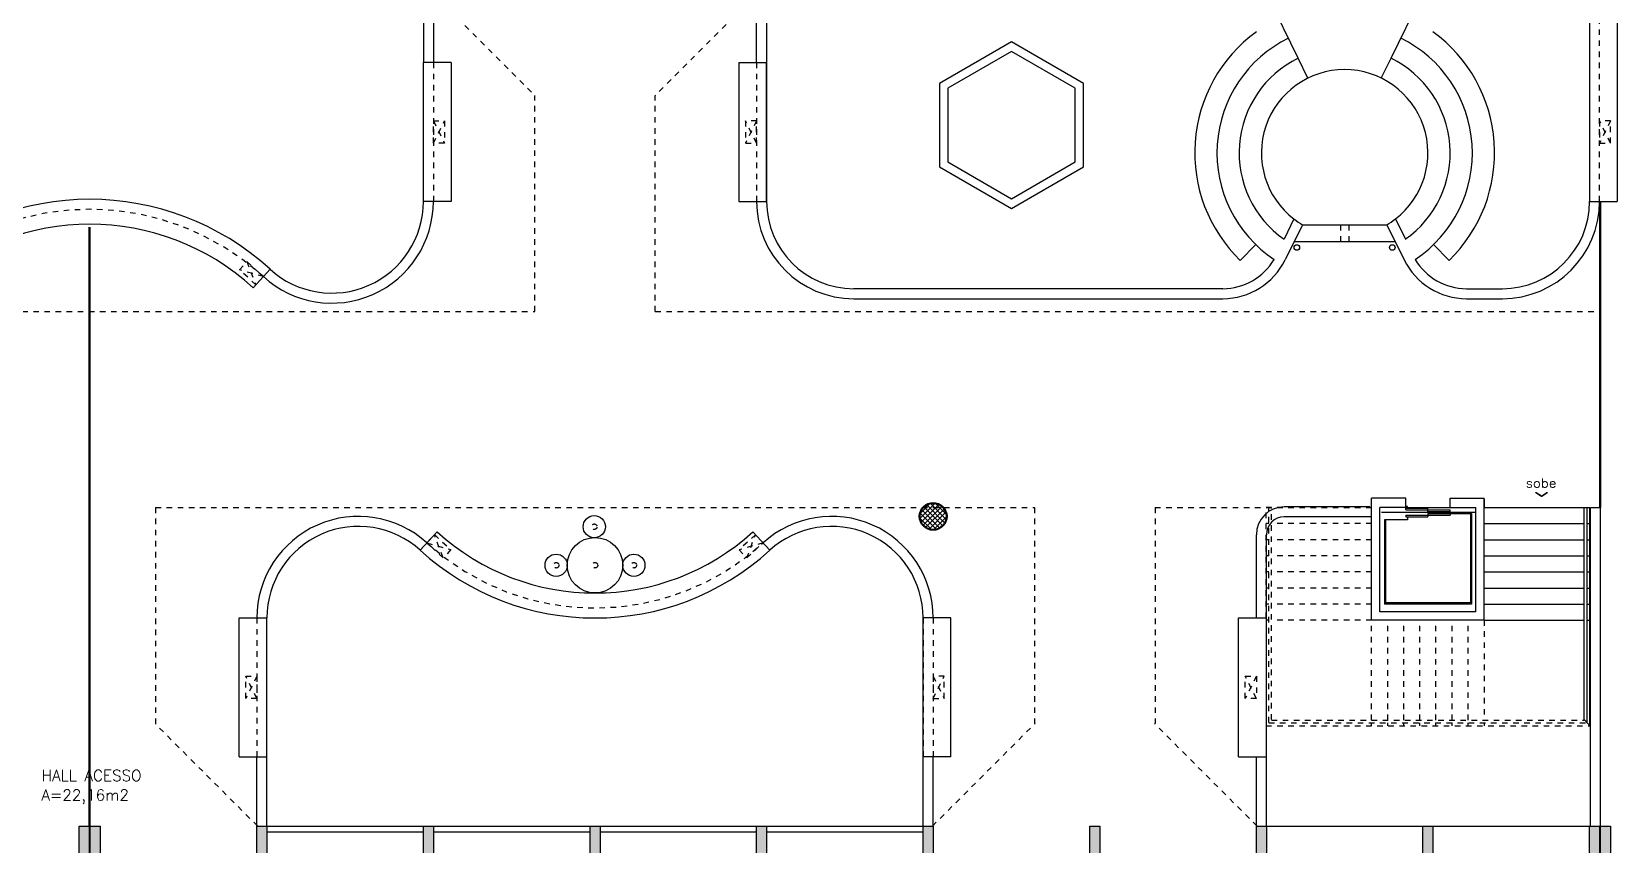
# Model space of a CAD drawing. Header units: metres. Extents: x -31 to 130, y -13 to 69.
# Drawn here: x 62.06 to 90.61, y 14.3 to 28.93 of the extents above; entities that cross this region are included whole.
import ezdxf

# ---------------------------------------------------------------- set-up
doc = ezdxf.new("R2010")
doc.units = ezdxf.units.M
doc.header["$LTSCALE"] = 0.002
doc.header["$MEASUREMENT"] = 0
doc.linetypes.add('HIDDEN', pattern=[9.525, 6.35, -3.175])
doc.layers.get('0').update_dxf_attribs({"linetype": 'CONTINUOUS'})
for name, color, linetype in [('alv', 2, 'CONTINUOUS'), ('ar-banco', 2, 'CONTINUOUS'), ('ar-cal', 2, 'CONTINUOUS'), ('ar-estc', 1, 'CONTINUOUS'), ('ar-piso', 1, 'CONTINUOUS'), ('ar-proj', 1, 'HIDDEN'), ('ar-projarmario', 1, 'HIDDEN'), ('ar-ralo', 1, 'CONTINUOUS'), ('corrimao', 2, 'CONTINUOUS'), ('elevador', 1, 'CONTINUOUS'), ('estc-01', 3, 'CONTINUOUS'), ('h-estc', 3, 'CONTINUOUS'), ('h-lixo', 8, 'CONTINUOUS'), ('lixeiras', 1, 'CONTINUOUS'), ('lixo1', 1, 'CONTINUOUS'), ('mesa1', 2, 'CONTINUOUS'), ('mesa2', 1, 'HIDDEN'), ('proj', 1, 'HIDDEN'), ('SIM', 1, 'CONTINUOUS'), ('TEXTO', 2, 'CONTINUOUS'), ('ÁREA', 2, 'CONTINUOUS')]:
    doc.layers.add(name, color=color, linetype=linetype)
doc.layers.get('lixeiras').off()
doc.styles.add('S16', font='simplex.shx', dxfattribs={"width": 1.1, "height": 0.16})
doc.styles.add('UNB1-100', font='simplex.shx', dxfattribs={"height": 0.2})

# ---------------------------------------------------------------- blocks, each defined once
blk = doc.blocks.new('plr01-01p')
at = {"layer": 'h-estc'}
blk.add_hatch(color=3, dxfattribs=at).paths.add_polyline_path([(0.09, 0.075), (-0.09, 0.075), (-0.09, -0.625), (0.09, -0.625)])
at = {"layer": 'estc-01', "color": 3}
blk.add_lwpolyline([(-0.09, 0.075), (-0.09, -0.625), (0.09, -0.625), (0.09, 0.075)], close=True, dxfattribs=at)
blk = doc.blocks.new('lixo-01p')
at = {"layer": 'h-lixo'}
h = blk.add_hatch(dxfattribs=at)
h.set_pattern_fill('ANSI37', color=1, scale=0.02, style=0)
h.set_pattern_definition([(315, (-1.51, 22.955544), (-0.04490128, -0.04490128), []), (225, (-1.51, 22.955544), (-0.04490128, 0.04490128), [])])
h.paths.add_polyline_path([(0, -0.235), (0, 0.235, -0.414214), (0.235, 0, -0.414214)])
h.paths.add_polyline_path([(0, -0.235, -0.414214), (-0.235, 0, -0.414214), (0, 0.235)])
at = {"layer": 'lixo1', "color": 1}
for radius in [0.25, 0.235]:
    blk.add_circle((0, 0), radius, dxfattribs=at)
blk = doc.blocks.new('mesa-banco-01p')
at = {"layer": 'mesa1'}
for centre, radius in [((-0.014, 0.393), 0.2), ((0, -0.3), 0.5), ((-0.7, -0.3), 0.2), ((0.7, -0.3), 0.2)]:
    blk.add_circle(centre, radius, dxfattribs=at)
at = {"layer": 'mesa2'}
for centre in [(-0.014, 0.393), (-0.7, -0.3), (0, -0.3), (0.7, -0.3)]:
    blk.add_circle(centre, 0.05, dxfattribs=at)
blk = doc.blocks.new('grelha proj')
at = {"layer": 'ar-proj', "color": 1}
for p, q in [((0.4, 0.2), (0, 0)), ((0, 0.2), (0.4, 0))]:
    blk.add_line(p, q, dxfattribs=at)
blk.add_lwpolyline([(0, 0.2), (0.4, 0.2), (0.4, 0), (0, 0)], close=True, dxfattribs=at)
blk = doc.blocks.new('seta-01')
at = {"layer": 'SIM'}
h = blk.add_hatch(color=256, dxfattribs=at)
edge = h.paths.add_edge_path()
edge.add_line((0.101, -0.062), (0.003, 0.003))
edge.add_arc((0, -0.001), 0.005, 56.4755, 123.5245)
edge.add_line((-0.003, 0.003), (-0.101, -0.062))
edge.add_arc((-0.099, -0.066), 0.00418, 123.5245, 303.5245)
edge.add_line((-0.097, -0.069), (-0.003, -0.007))
edge.add_arc((0, -0.011), 0.005, 56.4755, 123.5245, ccw=False)
edge.add_line((0.003, -0.007), (0.097, -0.069))
edge.add_arc((0.099, -0.066), 0.00418, 236.4755, 416.4755)
blk.add_lwpolyline([(0.101, -0.062), (0.003, 0.003, 0.301199), (-0.003, 0.003), (-0.101, -0.062, 1), (-0.097, -0.069), (-0.003, -0.007, -0.301199), (0.003, -0.007), (0.097, -0.069, 1)], format="xyb", close=True, dxfattribs=at)

msp = doc.modelspace()

# ---------------------------------------------------------------- linework, layer by layer
at = {"layer": 'alv'}
for p, q in [((86.185, 18.335), (86.185, 20.535)), ((86.8, 20.535), (86.185, 20.535)), ((86.8, 20.365), (86.335, 20.365)), ((86.335, 18.485), (86.335, 20.365)), ((86.8, 20.365), (86.8, 20.535)), ((87.6, 20.365), (87.6, 20.535)), ((87.6, 20.535), (88.215, 20.535)), ((87.6, 20.365), (88.065, 20.365)), ((87.67, 20.365), (87.67, 20.365)), ((88.065, 18.485), (88.065, 20.365)), ((88.215, 18.335), (88.215, 20.535)), ((88.215, 20.515), (88.215, 20.365)), ((88.215, 18.335), (86.185, 18.335)), ((88.065, 18.485), (86.335, 18.485))]:
    msp.add_line(p, q, dxfattribs=at)
at = {"layer": 'ar-banco'}
for p, q in [((69.61, 28.375), (69.11, 28.375)), ((69.11, 25.875), (69.11, 28.375)), ((69.61, 28.375), (69.61, 25.875)), ((74.79, 28.375), (75.29, 28.375)), ((74.79, 28.375), (74.79, 25.875)), ((75.29, 25.875), (75.29, 28.375)), ((69.61, 25.875), (69.11, 25.875)), ((74.79, 25.875), (75.29, 25.875)), ((66.045, 24.323), (66.348, 24.656)), ((69.052, 19.594), (69.355, 19.927)), ((75.348, 19.594), (75.045, 19.927)), ((65.79, 15.875), (65.79, 18.375)), ((65.79, 18.375), (66.29, 18.375)), ((66.29, 15.875), (66.29, 18.375)), ((78.11, 15.875), (78.11, 18.375)), ((78.61, 18.375), (78.11, 18.375)), ((78.61, 18.375), (78.11, 18.375)), ((78.61, 15.875), (78.61, 18.375)), ((83.79, 15.875), (83.79, 18.375)), ((83.79, 18.375), (84.29, 18.375)), ((84.29, 15.875), (84.29, 18.375)), ((65.79, 15.875), (66.29, 15.875)), ((78.61, 15.875), (78.11, 15.875)), ((83.79, 15.875), (84.29, 15.875))]:
    msp.add_line(p, q, dxfattribs=at)
for centre, radius, start, end in [((63.1, 21.092), 4.822, 47.6466, 132.3534), ((63.1, 21.092), 4.372, 47.6466, 132.3534), ((72.2, 23.048), 4.223, 227.6466, 312.3534), ((72.2, 23.048), 4.673, 227.6466, 312.3534)]:
    msp.add_arc(centre, radius, start, end, dxfattribs=at)
at = {"layer": 'ar-cal'}
for p, q in [((69.11, 29.625), (69.11, 28.375)), ((69.29, 29.625), (69.29, 28.375)), ((75.11, 28.375), (75.11, 29.625)), ((75.29, 29.625), (75.29, 25.875)), ((84.863, 28.456), (84.29, 29.625)), ((86.537, 28.456), (87.11, 29.625)), ((90.11, 29.625), (90.11, 25.875)), ((90.61, 29.625), (90.61, 25.875)), ((69.29, 25.875), (69.29, 25.875)), ((75.11, 25.875), (75.11, 25.875)), ((90.11, 25.875), (90.61, 25.875)), ((84.786, 25.56), (84.609, 25.195)), ((84.939, 25.457), (84.629, 24.825)), ((86.461, 25.457), (86.771, 24.825)), ((86.614, 25.56), (86.793, 25.196)), ((84.098, 25.1), (83.819, 24.813)), ((87.302, 25.1), (87.581, 24.813)), ((83.507, 24.305), (76.86, 24.305)), ((87.893, 24.305), (88.54, 24.305)), ((76.86, 24.125), (83.507, 24.125)), ((87.893, 24.125), (88.54, 24.125)), ((86.155, 20.375), (84.61, 20.375)), ((90.13, 14.625), (90.13, 20.365)), ((90.13, 20.365), (90.31, 20.365)), ((90.31, 14.625), (90.31, 20.365)), ((86.185, 20.195), (84.61, 20.195)), ((84.11, 18.375), (84.11, 19.875)), ((84.29, 14.625), (84.29, 19.875)), ((66.11, 18.375), (66.11, 18.375)), ((78.29, 18.375), (78.29, 18.375)), ((78.29, 18.375), (78.29, 18.375)), ((66.11, 14.625), (66.11, 15.875)), ((66.29, 14.625), (66.29, 15.875)), ((78.11, 14.625), (78.11, 15.875)), ((78.29, 14.625), (78.29, 15.875)), ((84.11, 14.625), (84.11, 15.875))]:
    msp.add_line(p, q, dxfattribs=at)
for points in [[(78.401, 26.5), (79.7, 25.75), (80.999, 26.5), (80.999, 28), (79.7, 28.75), (78.401, 28)], [(78.551, 26.587), (79.7, 25.923), (80.849, 26.587), (80.849, 27.913), (79.7, 28.577), (78.551, 27.913)]]:
    msp.add_lwpolyline(points, close=True, dxfattribs=at)
for centre, radius, start, end in [((85.7, 26.75), 2.7, 126.0782, 225.8539), ((85.7, 26.75), 2.7, 314.1461, 53.9218), ((85.7, 26.75), 2.3, 116.1249, 236.4664), ((85.7, 26.75), 2.3, 303.5336, 63.8751), ((85.7, 26.75), 1.9, 116.1249, 234.9458), ((85.7, 26.75), 1.9, 305.1069, 63.8751), ((67.46, 25.875), 1.83, 227.6466, 360), ((67.46, 25.875), 1.65, 227.6466, 0), ((76.86, 25.875), 1.75, 180, 270), ((76.86, 25.875), 1.57, 180, 270), ((88.54, 25.875), 1.75, 270, 0), ((88.54, 25.875), 1.57, 270, 0), ((85.7, 26.75), 1.5, 232.4693, 239.6983), ((85.7, 26.75), 1.5, 300.3017, 307.5307), ((83.507, 25.375), 1.07, 270, 329.5543), ((83.507, 25.375), 1.25, 270, 333.8751), ((87.893, 25.375), 1.25, 206.1249, 270), ((87.893, 25.375), 1.07, 210.4457, 270), ((84.61, 19.875), 0.5, 90, 180), ((67.94, 18.375), 1.83, 47.6466, 180), ((67.94, 18.375), 1.65, 47.6466, 180), ((76.46, 18.375), 1.83, 0, 132.3534), ((76.46, 18.375), 1.65, 0, 132.3534), ((84.61, 19.875), 0.32, 90, 180)]:
    msp.add_arc(centre, radius, start, end, dxfattribs=at)
at = {"layer": 'ar-piso'}
for p, q in [((85.04, 28.097), (84.863, 28.456)), ((86.36, 28.097), (86.537, 28.456)), ((90.29, 25.875), (90.29, 20.365)), ((90.31, 25.875), (90.31, 23.675)), ((90.31, 25.875), (90.31, 20.365)), ((63.09, 14.625), (63.09, 25.414)), ((63.11, 14.625), (63.11, 25.414)), ((84.942, 25.453), (86.458, 25.453)), ((84.79, 25.153), (86.61, 25.153)), ((88.065, 20.275), (86.365, 20.275)), ((86.8, 20.365), (87.6, 20.365)), ((88.215, 20.365), (90.015, 20.365)), ((90.065, 20.365), (90.115, 20.365)), ((90.115, 16.435), (90.115, 20.365)), ((90.31, 20.525), (90.31, 20.375)), ((88.215, 20.075), (90.015, 20.075)), ((90.065, 20.075), (90.115, 20.075)), ((88.215, 19.785), (90.015, 19.785)), ((90.065, 19.785), (90.115, 19.785)), ((88.215, 19.495), (90.015, 19.495)), ((90.065, 19.495), (90.115, 19.495)), ((88.215, 19.205), (90.015, 19.205)), ((90.065, 19.205), (90.115, 19.205)), ((88.215, 18.915), (90.015, 18.915)), ((90.065, 18.915), (90.115, 18.915)), ((88.215, 18.625), (90.015, 18.625)), ((90.065, 18.625), (90.115, 18.625)), ((88.215, 18.335), (90.015, 18.335)), ((90.065, 18.335), (90.115, 18.335)), ((66.29, 14.625), (69.11, 14.625)), ((69.29, 14.625), (72.11, 14.625)), ((72.29, 14.625), (75.11, 14.625)), ((75.29, 14.625), (78.11, 14.625)), ((84.29, 14.625), (87.11, 14.625)), ((87.29, 14.625), (90.11, 14.625)), ((66.29, 14.525), (69.11, 14.525)), ((69.29, 14.525), (72.11, 14.525)), ((72.29, 14.525), (75.11, 14.525)), ((75.29, 14.525), (78.11, 14.525))]:
    msp.add_line(p, q, dxfattribs=at)
for start, end in [(90, 232.5731), (307.5307, 90)]:
    msp.add_arc((85.7, 26.75), 1.5, start, end, dxfattribs=at)
at = {"layer": 'ar-proj'}
for p, q in [((69.29, 29.61), (71.115, 27.785)), ((75.125, 29.625), (73.275, 27.775)), ((90.29, 25.875), (90.29, 29.625)), ((69.29, 28.375), (69.29, 25.875)), ((75.11, 28.375), (75.11, 25.875)), ((71.115, 23.895), (71.115, 27.785)), ((73.285, 23.895), (73.285, 27.775)), ((85.625, 25.453), (85.625, 25.153)), ((85.775, 25.453), (85.775, 25.153)), ((55.085, 23.895), (71.115, 23.895)), ((73.285, 23.895), (90.31, 23.895)), ((64.285, 20.365), (64.285, 16.465)), ((64.285, 20.365), (80.115, 20.365)), ((80.115, 20.365), (80.115, 16.475)), ((82.285, 20.365), (82.285, 16.475)), ((82.285, 20.365), (86.185, 20.365)), ((66.11, 18.375), (66.11, 15.875)), ((78.29, 18.375), (78.29, 15.875)), ((66.125, 14.625), (64.285, 16.465)), ((78.275, 14.625), (80.125, 16.475)), ((84.125, 14.625), (82.275, 16.475))]:
    msp.add_line(p, q, dxfattribs=at)
for centre, radius, start, end in [((63.1, 21.092), 4.642, 47.6466, 132.3534), ((72.2, 23.048), 4.493, 227.6466, 312.3534)]:
    msp.add_arc(centre, radius, start, end, dxfattribs=at)
at = {"layer": 'ar-projarmario'}
msp.add_line((78.11, 18.375), (78.11, 15.875), dxfattribs=at)
at = {"layer": 'ar-ralo'}
for centre in [(84.839, 25.047), (86.558, 25.047)]:
    msp.add_circle(centre, 0.05, dxfattribs=at)
at = {"layer": 'corrimao'}
for p, q in [((90.015, 16.545), (90.015, 20.365)), ((90.015, 20.365), (90.065, 20.365)), ((90.065, 16.495), (90.065, 20.365)), ((90.015, 16.545), (90.13, 16.418))]:
    msp.add_line(p, q, dxfattribs=at)
at = {"layer": 'elevador'}
for p, q in [((86.83, 20.385), (86.8, 20.385)), ((86.8, 20.355), (87.2, 20.355)), ((86.8, 20.325), (86.8, 20.355)), ((86.8, 20.325), (87.6, 20.325)), ((86.83, 20.355), (86.83, 20.385)), ((87.2, 20.295), (87.2, 20.355)), ((87.2, 20.295), (87.6, 20.295)), ((87.6, 20.295), (87.6, 20.325)), ((87.6, 20.295), (87.6, 20.325)), ((86.83, 20.145), (86.415, 20.145)), ((86.415, 20.145), (86.415, 18.625)), ((86.435, 20.145), (86.435, 18.645)), ((86.8, 20.225), (87.6, 20.225)), ((86.8, 20.225), (86.8, 20.195)), ((86.8, 20.195), (87.2, 20.195)), ((86.83, 20.195), (86.83, 20.145)), ((87.2, 20.255), (87.985, 20.255)), ((87.2, 20.255), (87.2, 20.195)), ((87.6, 20.255), (87.6, 20.225)), ((87.6, 20.255), (87.6, 20.225)), ((87.965, 20.255), (87.965, 18.645)), ((87.985, 20.255), (87.985, 18.625)), ((87.985, 18.625), (86.415, 18.625)), ((87.965, 18.645), (86.435, 18.645))]:
    msp.add_line(p, q, dxfattribs=at)
at = {"layer": 'proj'}
for p, q in [((84.285, 18.375), (84.285, 20.365)), ((86.185, 20.365), (84.285, 20.365)), ((84.335, 16.495), (84.335, 20.365)), ((84.385, 16.545), (84.385, 20.365)), ((84.335, 20.075), (84.285, 20.075)), ((86.185, 20.075), (84.385, 20.075)), ((84.335, 19.785), (84.285, 19.785)), ((86.185, 19.785), (84.385, 19.785)), ((84.335, 19.495), (84.285, 19.495)), ((86.185, 19.495), (84.385, 19.495)), ((84.335, 19.205), (84.285, 19.205)), ((86.185, 19.205), (84.385, 19.205)), ((84.335, 18.915), (84.285, 18.915)), ((86.185, 18.915), (84.385, 18.915)), ((84.335, 18.625), (84.285, 18.625)), ((86.185, 18.625), (84.385, 18.625)), ((84.335, 18.335), (84.285, 18.335)), ((86.185, 18.335), (84.385, 18.335)), ((86.185, 16.535), (86.185, 18.335)), ((86.475, 16.535), (86.475, 18.335)), ((86.765, 16.535), (86.765, 18.335)), ((87.055, 16.535), (87.055, 18.335)), ((87.345, 16.535), (87.345, 18.335)), ((87.635, 16.535), (87.635, 18.335)), ((87.925, 16.535), (87.925, 18.335)), ((88.215, 18.335), (88.215, 16.535)), ((84.285, 16.435), (90.115, 16.435)), ((84.335, 16.485), (90.065, 16.485)), ((84.385, 16.535), (90.015, 16.535)), ((86.185, 16.435), (86.185, 16.485)), ((86.475, 16.435), (86.475, 16.485)), ((86.765, 16.435), (86.765, 16.485)), ((87.055, 16.435), (87.055, 16.485)), ((87.345, 16.435), (87.345, 16.485)), ((87.635, 16.435), (87.635, 16.485)), ((87.925, 16.435), (87.925, 16.485)), ((88.215, 16.485), (88.215, 16.435))]:
    msp.add_line(p, q, dxfattribs=at)

# ---------------------------------------------------------------- block references
for p, rotation in [((69.49, 26.925), 89.99999999999912), ((65.797, 24.644), 317.646595549867), ((69.603, 19.606), 137.6465955498669), ((65.91, 17.325), 269.9999999999991), ((83.91, 17.325), 269.9999999999991)]:
    msp.add_blockref('grelha proj', p, dxfattribs=dict(rotation=rotation))
at = {"xscale": -1}
for name, p, rotation in [('grelha proj', (74.91, 26.925), 270.0000000000009), ('grelha proj', (90.29, 26.925), 270.0000000000009), ('seta-01', (89.247, 20.566), 180), ('grelha proj', (74.797, 19.604), 222.6951610210174), ('grelha proj', (78.49, 17.325), 90.00000000000087)]:
    msp.add_blockref(name, p, dxfattribs=dict(at, rotation=rotation))
at = {"layer": 'ar-banco'}
msp.add_blockref('mesa-banco-01p', (72.2, 19.625), dxfattribs=at)
at = {"layer": 'ar-estc', "xscale": -1}
for p, rotation in [((63, 14), 180), ((63.2, 14), 180), ((66.2, 14), 180), ((69.2, 14), 180), ((72.2, 14), 180), ((75.2, 14), 180), ((78.2, 14), 180), ((81.2, 14), 180), ((84.2, 14), 180), ((87.2, 14), 180.0000000000003), ((90.2, 14), 180.0000000000003), ((90.4, 14), 180.0000000000003)]:
    msp.add_blockref('plr01-01p', p, dxfattribs=dict(at, rotation=rotation))
at = {"layer": 'lixeiras'}
msp.add_blockref('lixo-01p', (78.29, 20.204), dxfattribs=at)

# ---------------------------------------------------------------- texts
at = {"layer": 'TEXTO', "color": 2, "style": 'S16', "width": 1.1}
msp.add_text('sobe', height=0.16, dxfattribs=at).set_placement((88.962, 20.725))
at = {"layer": 'TEXTO', "style": 'UNB1-100'}
msp.add_text('HALL ACESSO', height=0.2, dxfattribs=at).set_placement((62.234, 15.439))
at = {"layer": 'ÁREA', "style": 'UNB1-100'}
msp.add_text('A=22,16m2', height=0.2, dxfattribs=at).set_placement((62.23, 15.087))

doc.saveas('drawing.dxf')
